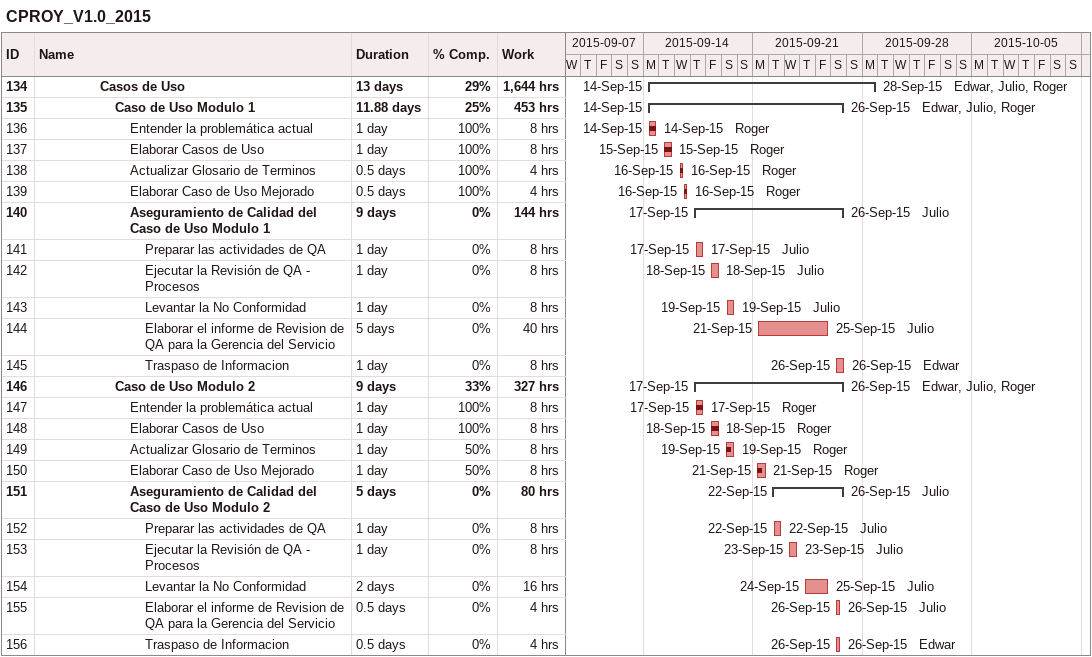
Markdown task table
CPROY_V1.0_2015

| ID | Level | Task | Duration | Start | Finish | Resources | % complete | Work (h) |
|---|---|---|---|---|---|---|---|---|
| 134 | 5 | **Casos de Uso** | 13d | 2015-09-14 | 2015-09-28 | Edwar, Julio, Roger | 29 | 1644 |
| 135 | 6 | **Caso de Uso Modulo 1** | 11.88d | 2015-09-14 | 2015-09-26 | Edwar, Julio, Roger | 25 | 453 |
| 136 | 7 | Entender la problemática actual | 1d | 2015-09-14 | 2015-09-14 | Roger | 100 | 8 |
| 137 | 7 | Elaborar Casos de Uso | 1d | 2015-09-15 | 2015-09-15 | Roger | 100 | 8 |
| 138 | 7 | Actualizar Glosario de Terminos | 0.5d | 2015-09-16 | 2015-09-16 | Roger | 100 | 4 |
| 139 | 7 | Elaborar Caso de Uso Mejorado | 0.5d | 2015-09-16 | 2015-09-16 | Roger | 100 | 4 |
| 140 | 7 | **Aseguramiento de Calidad del Caso de Uso Modulo 1** | 9d | 2015-09-17 | 2015-09-26 | Julio | 0 | 144 |
| 141 | 8 | Preparar las actividades de QA | 1d | 2015-09-17 | 2015-09-17 | Julio | 0 | 8 |
| 142 | 8 | Ejecutar la Revisión de QA - Procesos | 1d | 2015-09-18 | 2015-09-18 | Julio | 0 | 8 |
| 143 | 8 | Levantar la No Conformidad | 1d | 2015-09-19 | 2015-09-19 | Julio | 0 | 8 |
| 144 | 8 | Elaborar el informe de Revision de QA para la Gerencia del Servicio | 5d | 2015-09-21 | 2015-09-25 | Julio | 0 | 40 |
| 145 | 8 | Traspaso de Informacion | 1d | 2015-09-26 | 2015-09-26 | Edwar | 0 | 8 |
| 146 | 6 | **Caso de Uso Modulo 2** | 9d | 2015-09-17 | 2015-09-26 | Edwar, Julio, Roger | 33 | 327 |
| 147 | 7 | Entender la problemática actual | 1d | 2015-09-17 | 2015-09-17 | Roger | 100 | 8 |
| 148 | 7 | Elaborar Casos de Uso | 1d | 2015-09-18 | 2015-09-18 | Roger | 100 | 8 |
| 149 | 7 | Actualizar Glosario de Terminos | 1d | 2015-09-19 | 2015-09-19 | Roger | 50 | 8 |
| 150 | 7 | Elaborar Caso de Uso Mejorado | 1d | 2015-09-21 | 2015-09-21 | Roger | 50 | 8 |
| 151 | 7 | **Aseguramiento de Calidad del Caso de Uso Modulo 2** | 5d | 2015-09-22 | 2015-09-26 | Julio | 0 | 80 |
| 152 | 8 | Preparar las actividades de QA | 1d | 2015-09-22 | 2015-09-22 | Julio | 0 | 8 |
| 153 | 8 | Ejecutar la Revisión de QA - Procesos | 1d | 2015-09-23 | 2015-09-23 | Julio | 0 | 8 |
| 154 | 8 | Levantar la No Conformidad | 2d | 2015-09-24 | 2015-09-25 | Julio | 0 | 16 |
| 155 | 8 | Elaborar el informe de Revision de QA para la Gerencia del Servicio | 0.5d | 2015-09-26 | 2015-09-26 | Julio | 0 | 4 |
| 156 | 8 | Traspaso de Informacion | 0.5d | 2015-09-26 | 2015-09-26 | Edwar | 0 | 4 |
